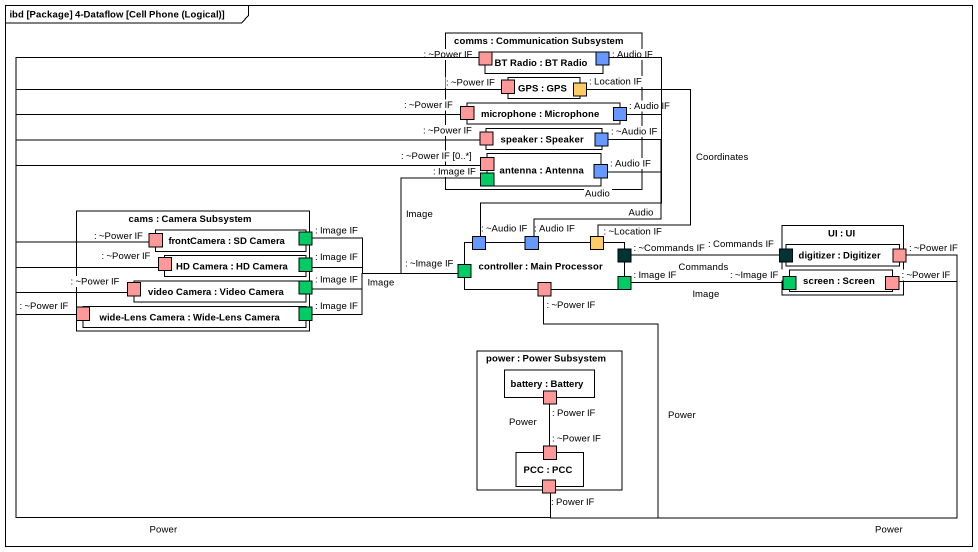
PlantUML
@startuml
mainframe ibd [Package] 4-Dataflow [Cell Phone (Logical)]
rectangle "comms : Communication Subsystem" as comms {
  rectangle "BT Radio : BT Radio" as BT_Radio {
    port ": ~Power IF" as Power_IF #FF9999
    port ": Audio IF" as Audio_IF #6699FF
  }
  rectangle "GPS : GPS" as GPS {
    port ": ~Power IF" as Power_IF_2 #FF9999
    port ": Location IF" as Location_IF #FFCC66
  }
  rectangle "microphone : Microphone" as microphone {
    port ": ~Power IF" as Power_IF_3 #FF9999
    port ": Audio IF" as Audio_IF_2 #6699FF
  }
  rectangle "speaker : Speaker" as speaker {
    port ": ~Power IF" as Power_IF_4 #FF9999
    port ": ~Audio IF" as Audio_IF_4 #6699FF
  }
  rectangle "antenna : Antenna" as antenna {
    port ": ~Power IF [0..*]" as Power_IF_0 #FF9999
    port ": Audio IF" as Audio_IF_3 #6699FF
    port ": Image IF" as Image_IF #00CC66
  }
}
rectangle "cams : Camera Subsystem" as cams {
  rectangle "frontCamera : SD Camera" as frontCamera {
    port ": ~Power IF" as Power_IF_5 #FF9999
    port ": Image IF" as Image_IF_2 #00CC66
  }
  rectangle "video Camera : Video Camera" as video_Camera {
    port ": ~Power IF" as Power_IF_6 #FF9999
    port ": Image IF" as Image_IF_4 #00CC66
  }
  rectangle "HD Camera : HD Camera" as HD_Camera {
    port ": ~Power IF" as Power_IF_7 #FF9999
    port ": Image IF" as Image_IF_3 #00CC66
  }
  rectangle "wide-Lens Camera : Wide-Lens Camera" as wide_Lens_Camera {
    port ": ~Power IF" as Power_IF_11 #FF9999
    port ": Image IF" as Image_IF_8 #00CC66
  }
}
rectangle "controller : Main Processor" as controller {
  port ": ~Audio IF" as Audio_IF_5 #6699FF
  port ": Audio IF" as Audio_IF_6 #6699FF
  port ": ~Location IF" as Location_IF_2 #FFCC66
  port ": ~Image IF" as Image_IF_5 #00CC66
  port ": ~Power IF" as Power_IF_8 #FF9999
  port ": Image IF" as Image_IF_6 #00CC66
  port ": ~Commands IF" as Commands_IF #003333
}
rectangle "UI : UI" as UI {
  rectangle "digitizer : Digitizer" as digitizer {
    port ": Commands IF" as Commands_IF_2 #003333
    port ": ~Power IF" as Power_IF_10 #FF9999
  }
  rectangle "screen : Screen" as screen {
    port ": ~Image IF" as Image_IF_7 #00CC66
    port ": ~Power IF" as Power_IF_9 #FF9999
  }
}
rectangle "power : Power Subsystem" as power {
  rectangle "battery : Battery" as battery {
    port ": Power IF" as Power_IF_12 #FF9999
  }
  rectangle "PCC : PCC" as PCC {
    port ": ~Power IF" as Power_IF_13 #FF9999
    port ": Power IF" as Power_IF_14 #FF9999
  }
}
Location_IF -- Location_IF_2 : Coordinates
Audio_IF -- Audio_IF_5
Audio_IF_2 -- Audio_IF_5
Audio_IF_3 -left- Audio_IF_5 : Audio
Image_IF -- Image_IF_5 : Image
Image_IF_2 -right- Image_IF_5
Audio_IF_6 -up- Audio_IF_4 : Audio
Image_IF_3 -right- Image_IF_5 : Image
Image_IF_4 -right- Image_IF_5
Image_IF_6 -right- Image_IF_7 : Image
Commands_IF_2 -left- Commands_IF : Commands
Image_IF_8 -right- Image_IF_5
Power_IF_12 -- Power_IF_13 : Power
Power_IF_14 -up- Power_IF
Power_IF_14 -up- Power_IF_2
Power_IF_14 -up- Power_IF_3
Power_IF_14 -up- Power_IF_4
Power_IF_14 -up- Power_IF_0
Power_IF_14 -up- Power_IF_5
Power_IF_14 -left- Power_IF_6
Power_IF_14 -left- Power_IF_7
Power_IF_14 -up- Power_IF_8 : Power
Power_IF_14 -right- Power_IF_9 : Power
Power_IF_14 -up- Power_IF_10
Power_IF_14 -left- Power_IF_11 : Power
@enduml
